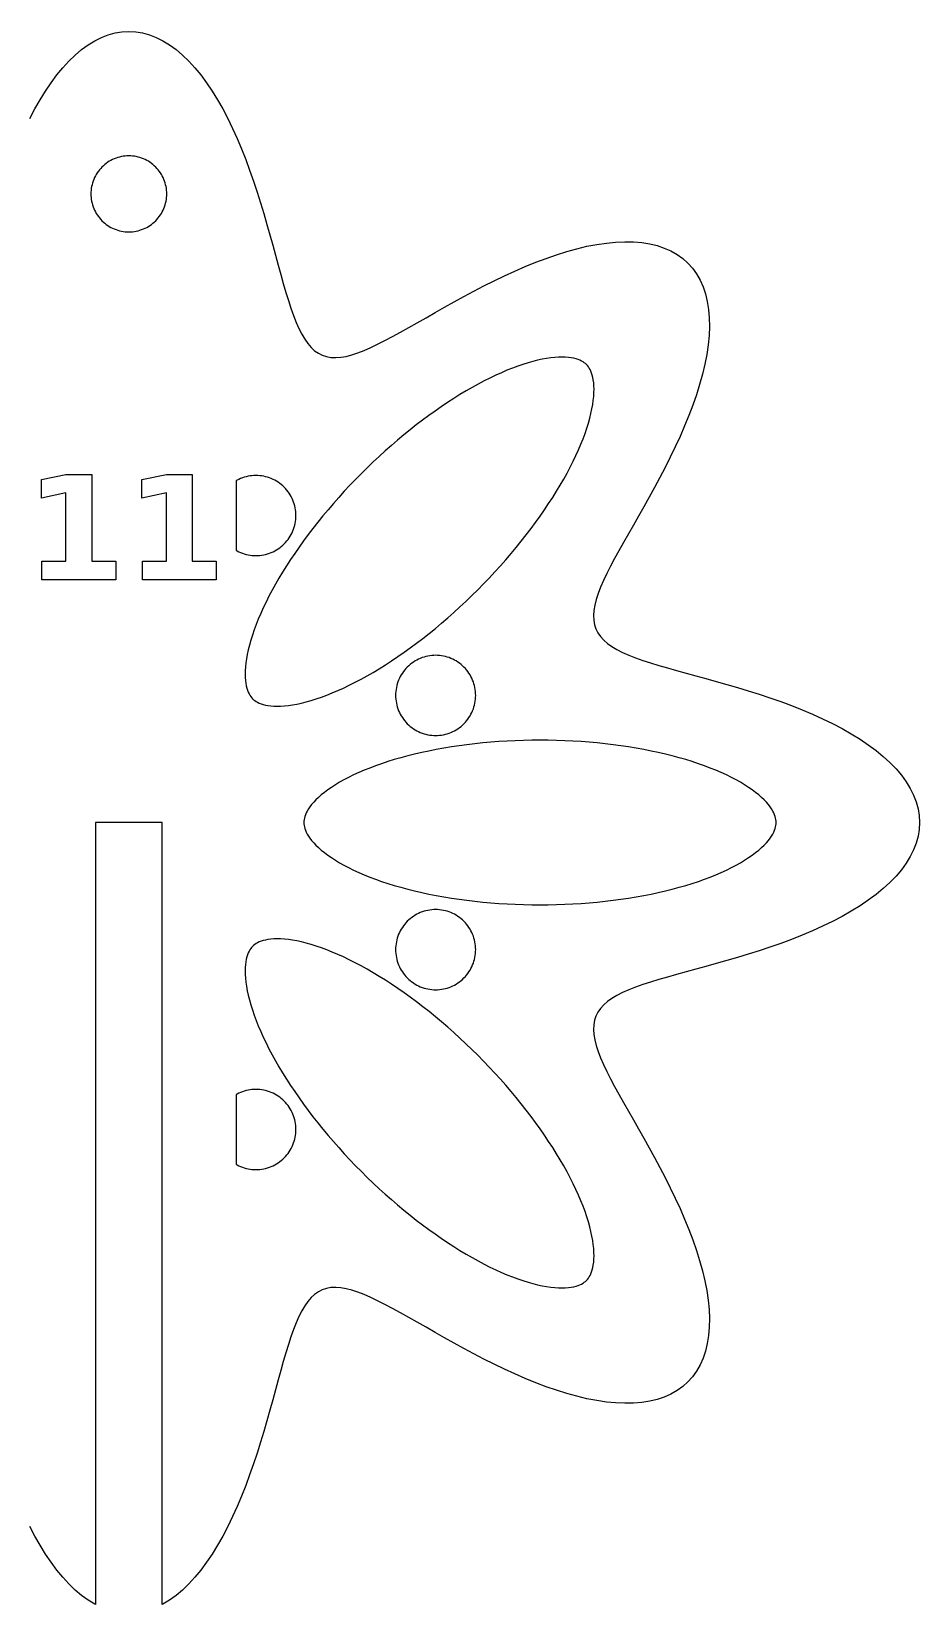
# Model space of a CAD drawing. Header units: millimetres. Extents: x -38 to 116, y -38 to 38.
# Drawn here: x 74.4 to 116.5, y -37.1 to 37.5 of the extents above; entities that cross this region are included whole.
import ezdxf

# ---------------------------------------------------------------- set-up
doc = ezdxf.new("R2010")
doc.units = ezdxf.units.MM
doc.layers.add('CUT', color=1, linetype='Continuous')
doc.layers.add('ENGRAVE', color=7, linetype='Continuous')

msp = doc.modelspace()

# ---------------------------------------------------------------- linework, layer by layer
at = {"layer": 'CUT'}
msp.add_lwpolyline([(74.31, 33.374), (74.547, 33.827), (74.793, 34.262), (75.049, 34.677), (75.314, 35.069), (75.588, 35.438), (75.87, 35.781), (76.159, 36.097), (76.456, 36.384), (76.759, 36.64), (77.068, 36.865), (77.382, 37.057), (77.7, 37.215), (78.022, 37.339), (78.347, 37.428), (78.673, 37.482), (79, 37.5), (79.327, 37.482), (79.653, 37.428), (79.978, 37.339), (80.3, 37.215), (80.618, 37.057), (80.932, 36.865), (81.241, 36.64), (81.544, 36.384), (81.841, 36.097), (82.13, 35.781), (82.412, 35.438), (82.686, 35.069), (82.951, 34.677), (83.207, 34.262), (83.453, 33.827), (83.69, 33.374), (83.918, 32.905), (84.135, 32.423), (84.343, 31.93), (84.541, 31.427), (84.73, 30.918), (84.91, 30.405), (85.081, 29.889), (85.244, 29.375), (85.399, 28.863), (85.546, 28.356), (85.688, 27.856), (85.823, 27.367), (85.954, 26.889), (86.08, 26.424), (86.204, 25.976), (86.325, 25.545), (86.445, 25.133), (86.565, 24.743), (86.685, 24.375), (86.808, 24.03), (86.934, 23.711), (87.063, 23.418), (87.198, 23.151), (87.34, 22.913), (87.488, 22.702), (87.645, 22.521), (87.811, 22.368), (87.988, 22.245), (88.175, 22.15), (88.374, 22.085), (88.586, 22.047), (88.812, 22.038), (89.051, 22.055), (89.305, 22.099), (89.573, 22.168), (89.857, 22.26), (90.156, 22.376), (90.471, 22.513), (90.801, 22.67), (91.147, 22.845), (91.508, 23.036), (91.884, 23.243), (92.274, 23.462), (92.678, 23.691), (93.096, 23.93), (93.526, 24.176), (93.969, 24.426), (94.422, 24.68), (94.884, 24.934), (95.356, 25.186), (95.835, 25.435), (96.32, 25.678), (96.81, 25.914), (97.304, 26.141), (97.799, 26.356), (98.295, 26.558), (98.79, 26.745), (99.282, 26.916), (99.77, 27.068), (100.252, 27.201), (100.726, 27.314), (101.191, 27.404), (101.646, 27.471), (102.088, 27.515), (102.516, 27.533), (102.928, 27.526), (103.324, 27.493), (103.701, 27.433), (104.059, 27.347), (104.396, 27.234), (104.712, 27.094), (105.004, 26.928), (105.273, 26.735), (105.517, 26.517), (105.735, 26.273), (105.928, 26.004), (106.094, 25.712), (106.234, 25.396), (106.347, 25.059), (106.433, 24.701), (106.493, 24.324), (106.526, 23.928), (106.533, 23.516), (106.515, 23.088), (106.471, 22.646), (106.404, 22.191), (106.314, 21.726), (106.201, 21.252), (106.068, 20.77), (105.916, 20.282), (105.745, 19.79), (105.558, 19.295), (105.356, 18.799), (105.141, 18.304), (104.914, 17.81), (104.678, 17.32), (104.435, 16.835), (104.186, 16.356), (103.934, 15.884), (103.68, 15.422), (103.426, 14.969), (103.176, 14.526), (102.93, 14.096), (102.691, 13.678), (102.462, 13.274), (102.243, 12.884), (102.036, 12.508), (101.845, 12.147), (101.67, 11.801), (101.513, 11.471), (101.376, 11.156), (101.26, 10.857), (101.168, 10.573), (101.099, 10.305), (101.055, 10.051), (101.038, 9.812), (101.047, 9.586), (101.085, 9.374), (101.15, 9.175), (101.245, 8.988), (101.368, 8.811), (101.521, 8.645), (101.702, 8.488), (101.913, 8.34), (102.151, 8.198), (102.418, 8.063), (102.711, 7.934), (103.03, 7.808), (103.375, 7.685), (103.743, 7.565), (104.133, 7.445), (104.545, 7.325), (104.976, 7.204), (105.424, 7.08), (105.889, 6.954), (106.367, 6.823), (106.856, 6.688), (107.356, 6.546), (107.863, 6.399), (108.375, 6.244), (108.889, 6.081), (109.405, 5.91), (109.918, 5.73), (110.427, 5.541), (110.93, 5.343), (111.423, 5.135), (111.905, 4.918), (112.374, 4.69), (112.827, 4.453), (113.262, 4.207), (113.677, 3.951), (114.069, 3.686), (114.438, 3.412), (114.781, 3.13), (115.097, 2.841), (115.384, 2.544), (115.64, 2.241), (115.865, 1.932), (116.057, 1.618), (116.215, 1.3), (116.339, 0.978), (116.428, 0.653), (116.482, 0.327), (116.5, 0), (116.482, -0.327), (116.428, -0.653), (116.339, -0.978), (116.339, -0.978), (116.215, -1.3), (116.057, -1.618), (115.865, -1.932), (115.64, -2.241), (115.384, -2.544), (115.097, -2.841), (114.781, -3.13), (114.438, -3.412), (114.069, -3.686), (113.677, -3.951), (113.262, -4.207), (112.827, -4.453), (112.374, -4.69), (111.905, -4.918), (111.423, -5.135), (110.93, -5.343), (110.427, -5.541), (109.918, -5.73), (109.405, -5.91), (108.889, -6.081), (108.375, -6.244), (107.863, -6.399), (107.356, -6.546), (106.856, -6.688), (106.367, -6.823), (105.889, -6.954), (105.424, -7.08), (104.976, -7.204), (104.545, -7.325), (104.133, -7.445), (103.743, -7.565), (103.375, -7.685), (103.03, -7.808), (102.711, -7.934), (102.418, -8.063), (102.151, -8.198), (101.913, -8.34), (101.702, -8.488), (101.521, -8.645), (101.368, -8.811), (101.245, -8.988), (101.15, -9.175), (101.085, -9.374), (101.047, -9.586), (101.038, -9.812), (101.055, -10.051), (101.099, -10.305), (101.168, -10.573), (101.26, -10.857), (101.376, -11.156), (101.513, -11.471), (101.67, -11.801), (101.845, -12.147), (102.036, -12.508), (102.243, -12.884), (102.462, -13.274), (102.691, -13.678), (102.93, -14.096), (103.176, -14.526), (103.426, -14.969), (103.68, -15.422), (103.934, -15.884), (104.186, -16.356), (104.435, -16.835), (104.678, -17.32), (104.914, -17.81), (105.141, -18.304), (105.356, -18.799), (105.558, -19.295), (105.745, -19.79), (105.916, -20.282), (106.068, -20.77), (106.201, -21.252), (106.314, -21.726), (106.404, -22.191), (106.471, -22.646), (106.515, -23.088), (106.533, -23.516), (106.526, -23.928), (106.493, -24.324), (106.433, -24.701), (106.347, -25.059), (106.234, -25.396), (106.094, -25.712), (105.928, -26.004), (105.735, -26.273), (105.517, -26.517), (105.273, -26.735), (105.004, -26.928), (104.712, -27.094), (104.396, -27.234), (104.059, -27.347), (103.701, -27.433), (103.324, -27.493), (102.928, -27.526), (102.516, -27.533), (102.088, -27.515), (101.646, -27.471), (101.191, -27.404), (100.726, -27.314), (100.252, -27.201), (99.77, -27.068), (99.282, -26.916), (98.79, -26.745), (98.295, -26.558), (97.799, -26.356), (97.304, -26.141), (96.81, -25.914), (96.32, -25.678), (95.835, -25.435), (95.356, -25.186), (94.884, -24.934), (94.422, -24.68), (93.969, -24.426), (93.526, -24.176), (93.096, -23.93), (92.678, -23.691), (92.274, -23.462), (91.884, -23.243), (91.508, -23.036), (91.147, -22.845), (90.801, -22.67), (90.471, -22.513), (90.156, -22.376), (89.857, -22.26), (89.573, -22.168), (89.305, -22.099), (89.051, -22.055), (88.812, -22.038), (88.586, -22.047), (88.374, -22.085), (88.175, -22.15), (87.988, -22.245), (87.811, -22.368), (87.645, -22.521), (87.488, -22.702), (87.34, -22.913), (87.198, -23.151), (87.063, -23.418), (86.934, -23.711), (86.808, -24.03), (86.685, -24.375), (86.565, -24.743), (86.445, -25.133), (86.325, -25.545), (86.204, -25.976), (86.08, -26.424), (85.954, -26.889), (85.823, -27.367), (85.688, -27.856), (85.546, -28.356), (85.399, -28.863), (85.244, -29.375), (85.081, -29.889), (84.91, -30.405), (84.73, -30.918), (84.541, -31.427), (84.343, -31.93), (84.135, -32.423), (83.918, -32.905), (83.69, -33.374), (83.453, -33.827), (83.207, -34.262), (82.951, -34.677), (82.686, -35.069), (82.412, -35.438), (82.13, -35.781), (81.841, -36.097), (81.544, -36.384), (81.241, -36.64), (80.932, -36.865), (80.618, -37.057), (80.588, -37.072), (80.588, 0), (77.412, 0), (77.412, -37.072), (77.382, -37.057), (77.068, -36.865), (76.759, -36.64), (76.456, -36.384), (76.159, -36.097), (75.87, -35.781), (75.588, -35.438), (75.314, -35.069), (75.049, -34.677), (74.793, -34.262), (74.547, -33.827), (74.31, -33.374)], dxfattribs=at)
for points in [[(80.798, 29.888), (80.791, 29.976), (80.781, 30.064), (80.765, 30.151), (80.746, 30.237), (80.722, 30.323), (80.695, 30.406), (80.663, 30.489), (80.627, 30.57), (80.587, 30.649), (80.544, 30.725), (80.497, 30.8), (80.446, 30.872), (80.391, 30.942), (80.334, 31.009), (80.273, 31.073), (80.209, 31.134), (80.142, 31.191), (80.072, 31.246), (80, 31.297), (79.925, 31.344), (79.849, 31.387), (79.77, 31.427), (79.689, 31.463), (79.606, 31.495), (79.523, 31.522), (79.437, 31.546), (79.351, 31.565), (79.264, 31.581), (79.176, 31.591), (79.088, 31.598), (79, 31.6), (78.912, 31.598), (78.824, 31.591), (78.736, 31.581), (78.649, 31.565), (78.563, 31.546), (78.477, 31.522), (78.394, 31.495), (78.311, 31.463), (78.23, 31.427), (78.151, 31.387), (78.075, 31.344), (78, 31.297), (77.928, 31.246), (77.858, 31.191), (77.791, 31.134), (77.727, 31.073), (77.666, 31.009), (77.609, 30.942), (77.554, 30.872), (77.503, 30.8), (77.456, 30.725), (77.413, 30.649), (77.373, 30.57), (77.337, 30.489), (77.305, 30.406), (77.278, 30.323), (77.254, 30.237), (77.235, 30.151), (77.219, 30.064), (77.209, 29.976), (77.202, 29.888), (77.2, 29.8), (77.202, 29.712), (77.209, 29.624), (77.219, 29.536), (77.235, 29.449), (77.254, 29.363), (77.278, 29.277), (77.305, 29.194), (77.337, 29.111), (77.373, 29.03), (77.413, 28.951), (77.456, 28.875), (77.503, 28.8), (77.554, 28.728), (77.609, 28.658), (77.666, 28.591), (77.727, 28.527), (77.791, 28.466), (77.858, 28.409), (77.928, 28.354), (78, 28.303), (78.075, 28.256), (78.151, 28.213), (78.23, 28.173), (78.311, 28.137), (78.394, 28.105), (78.477, 28.078), (78.563, 28.054), (78.649, 28.035), (78.736, 28.019), (78.824, 28.009), (78.912, 28.002), (79, 28), (79.088, 28.002), (79.176, 28.009), (79.264, 28.019), (79.351, 28.035), (79.437, 28.054), (79.523, 28.078), (79.606, 28.105), (79.689, 28.137), (79.77, 28.173), (79.849, 28.213), (79.925, 28.256), (80, 28.303), (80.072, 28.354), (80.142, 28.409), (80.209, 28.466), (80.273, 28.527), (80.334, 28.591), (80.391, 28.658), (80.446, 28.728), (80.497, 28.8), (80.544, 28.875), (80.587, 28.951), (80.627, 29.03), (80.663, 29.111), (80.695, 29.194), (80.722, 29.277), (80.746, 29.363), (80.765, 29.449), (80.781, 29.536), (80.791, 29.624), (80.798, 29.712), (80.8, 29.8), (80.798, 29.888)], [(94.701, 10.219), (94.986, 10.485), (95.268, 10.756), (95.546, 11.031), (95.821, 11.309), (96.092, 11.591), (96.358, 11.877), (96.62, 12.164), (96.876, 12.455), (97.127, 12.747), (97.373, 13.041), (97.612, 13.336), (97.846, 13.633), (98.073, 13.93), (98.293, 14.227), (98.506, 14.524), (98.712, 14.82), (98.91, 15.116), (99.101, 15.41), (99.284, 15.703), (99.458, 15.993), (99.625, 16.281), (99.782, 16.566), (99.931, 16.848), (100.071, 17.126), (100.202, 17.4), (100.324, 17.67), (100.437, 17.934), (100.54, 18.193), (100.634, 18.446), (100.718, 18.693), (100.793, 18.932), (100.858, 19.165), (100.914, 19.389), (100.961, 19.605), (100.998, 19.813), (101.027, 20.011), (101.047, 20.199), (101.058, 20.377), (101.061, 20.544), (101.057, 20.7), (101.046, 20.845), (101.029, 20.978), (101.007, 21.099), (100.98, 21.208), (100.949, 21.307), (100.914, 21.394), (100.877, 21.472), (100.838, 21.541), (100.797, 21.602), (100.754, 21.657), (100.707, 21.707), (100.657, 21.754), (100.602, 21.797), (100.541, 21.838), (100.472, 21.877), (100.394, 21.914), (100.307, 21.949), (100.208, 21.98), (100.099, 22.007), (99.978, 22.029), (99.845, 22.046), (99.7, 22.057), (99.544, 22.061), (99.377, 22.058), (99.199, 22.047), (99.011, 22.027), (98.813, 21.998), (98.605, 21.961), (98.389, 21.914), (98.165, 21.858), (97.932, 21.793), (97.693, 21.718), (97.446, 21.634), (97.193, 21.54), (96.934, 21.437), (96.67, 21.324), (96.4, 21.202), (96.126, 21.071), (95.848, 20.931), (95.566, 20.782), (95.281, 20.625), (94.993, 20.458), (94.703, 20.284), (94.41, 20.101), (94.116, 19.91), (93.82, 19.712), (93.524, 19.506), (93.227, 19.293), (92.93, 19.073), (92.633, 18.846), (92.336, 18.612), (92.041, 18.373), (91.747, 18.127), (91.455, 17.876), (91.164, 17.62), (90.877, 17.358), (90.591, 17.092), (90.309, 16.821), (90.031, 16.546), (89.756, 16.268), (89.485, 15.986), (89.219, 15.701), (88.958, 15.413), (88.701, 15.123), (88.45, 14.83), (88.204, 14.536), (87.965, 14.241), (87.731, 13.945), (87.504, 13.648), (87.284, 13.35), (87.071, 13.053), (86.865, 12.757), (86.667, 12.461), (86.476, 12.167), (86.293, 11.874), (86.119, 11.584), (85.953, 11.296), (85.795, 11.011), (85.646, 10.729), (85.506, 10.451), (85.375, 10.177), (85.253, 9.907), (85.141, 9.643), (85.037, 9.384), (84.943, 9.131), (84.859, 8.885), (84.784, 8.645), (84.719, 8.412), (84.663, 8.188), (84.616, 7.972), (84.579, 7.764), (84.55, 7.566), (84.531, 7.378), (84.519, 7.2), (84.516, 7.033), (84.52, 6.877), (84.531, 6.732), (84.548, 6.599), (84.57, 6.478), (84.597, 6.369), (84.629, 6.27), (84.663, 6.183), (84.7, 6.105), (84.739, 6.036), (84.78, 5.975), (84.823, 5.92), (84.87, 5.87), (84.92, 5.823), (84.975, 5.78), (85.036, 5.739), (85.105, 5.7), (85.183, 5.663), (85.27, 5.629), (85.369, 5.597), (85.478, 5.57), (85.599, 5.548), (85.732, 5.531), (85.877, 5.52), (86.033, 5.516), (86.2, 5.519), (86.378, 5.531), (86.566, 5.55), (86.764, 5.579), (86.972, 5.616), (87.188, 5.663), (87.412, 5.719), (87.645, 5.784), (87.885, 5.859), (88.131, 5.943), (88.384, 6.037), (88.643, 6.141), (88.907, 6.253), (89.177, 6.375), (89.451, 6.506), (89.729, 6.646), (90.011, 6.795), (90.296, 6.953), (90.584, 7.119), (90.874, 7.293), (91.167, 7.476), (91.461, 7.667), (91.757, 7.865), (92.053, 8.071), (92.35, 8.284), (92.648, 8.504), (92.945, 8.731), (93.241, 8.965), (93.536, 9.204), (93.83, 9.45), (94.123, 9.701), (94.413, 9.958), (94.701, 10.219)], [(86.906, 14.272), (86.918, 14.365), (86.925, 14.458), (86.927, 14.551), (86.925, 14.644), (86.918, 14.737), (86.906, 14.83), (86.89, 14.922), (86.87, 15.013), (86.845, 15.103), (86.816, 15.191), (86.782, 15.278), (86.744, 15.363), (86.703, 15.447), (86.657, 15.528), (86.607, 15.606), (86.553, 15.683), (86.496, 15.756), (86.435, 15.827), (86.37, 15.894), (86.303, 15.959), (86.232, 16.02), (86.159, 16.077), (86.083, 16.131), (86.004, 16.18), (85.923, 16.226), (85.839, 16.268), (85.754, 16.306), (85.667, 16.34), (85.579, 16.369), (85.489, 16.394), (85.398, 16.414), (85.306, 16.43), (85.213, 16.442), (85.12, 16.448), (85.027, 16.451), (84.934, 16.448), (84.841, 16.442), (84.749, 16.43), (84.657, 16.414), (84.566, 16.394), (84.476, 16.369), (84.387, 16.34), (84.3, 16.306), (84.215, 16.268), (84.132, 16.226), (84.088, 16.201), (84.088, 12.901), (84.132, 12.876), (84.215, 12.834), (84.3, 12.796), (84.387, 12.763), (84.476, 12.733), (84.566, 12.708), (84.657, 12.688), (84.749, 12.672), (84.841, 12.661), (84.934, 12.654), (85.027, 12.651), (85.12, 12.654), (85.213, 12.661), (85.306, 12.672), (85.398, 12.688), (85.489, 12.708), (85.579, 12.733), (85.667, 12.763), (85.754, 12.796), (85.839, 12.834), (85.923, 12.876), (86.004, 12.922), (86.083, 12.972), (86.159, 13.025), (86.232, 13.083), (86.303, 13.144), (86.37, 13.208), (86.435, 13.275), (86.496, 13.346), (86.553, 13.42), (86.607, 13.496), (86.657, 13.575), (86.703, 13.656), (86.744, 13.739), (86.782, 13.824), (86.816, 13.911), (86.845, 14), (86.87, 14.09), (86.89, 14.181), (86.906, 14.272)], [(95.43, 5.749), (95.442, 5.841), (95.448, 5.934), (95.451, 6.027), (95.448, 6.12), (95.442, 6.213), (95.43, 6.306), (95.414, 6.398), (95.394, 6.489), (95.369, 6.579), (95.34, 6.667), (95.306, 6.754), (95.268, 6.839), (95.226, 6.923), (95.18, 7.004), (95.131, 7.083), (95.077, 7.159), (95.02, 7.232), (94.959, 7.303), (94.894, 7.37), (94.827, 7.435), (94.756, 7.496), (94.683, 7.553), (94.606, 7.607), (94.528, 7.657), (94.447, 7.703), (94.363, 7.744), (94.278, 7.782), (94.191, 7.816), (94.103, 7.845), (94.013, 7.87), (93.922, 7.89), (93.83, 7.906), (93.737, 7.918), (93.644, 7.925), (93.551, 7.927), (93.458, 7.925), (93.365, 7.918), (93.272, 7.906), (93.181, 7.89), (93.09, 7.87), (93, 7.845), (92.911, 7.816), (92.824, 7.782), (92.739, 7.744), (92.656, 7.703), (92.575, 7.657), (92.496, 7.607), (92.42, 7.553), (92.346, 7.496), (92.275, 7.435), (92.208, 7.37), (92.144, 7.303), (92.083, 7.232), (92.025, 7.159), (91.972, 7.083), (91.922, 7.004), (91.876, 6.923), (91.834, 6.839), (91.796, 6.754), (91.763, 6.667), (91.733, 6.579), (91.708, 6.489), (91.688, 6.398), (91.672, 6.306), (91.661, 6.213), (91.654, 6.12), (91.651, 6.027), (91.654, 5.934), (91.661, 5.841), (91.672, 5.749), (91.688, 5.657), (91.708, 5.566), (91.733, 5.476), (91.763, 5.387), (91.796, 5.3), (91.834, 5.215), (91.876, 5.132), (91.922, 5.051), (91.972, 4.972), (92.025, 4.896), (92.083, 4.822), (92.144, 4.752), (92.208, 4.684), (92.275, 4.62), (92.346, 4.559), (92.42, 4.501), (92.496, 4.448), (92.575, 4.398), (92.656, 4.352), (92.739, 4.31), (92.824, 4.272), (92.911, 4.239), (93, 4.209), (93.09, 4.185), (93.181, 4.164), (93.272, 4.148), (93.365, 4.137), (93.458, 4.13), (93.551, 4.128), (93.644, 4.13), (93.737, 4.137), (93.83, 4.148), (93.922, 4.164), (94.013, 4.185), (94.103, 4.209), (94.191, 4.239), (94.278, 4.272), (94.363, 4.31), (94.447, 4.352), (94.528, 4.398), (94.606, 4.448), (94.683, 4.501), (94.756, 4.559), (94.827, 4.62), (94.894, 4.684), (94.959, 4.752), (95.02, 4.822), (95.077, 4.896), (95.131, 4.972), (95.18, 5.051), (95.226, 5.132), (95.268, 5.215), (95.306, 5.3), (95.34, 5.387), (95.369, 5.476), (95.394, 5.566), (95.414, 5.657), (95.43, 5.749)], [(97.328, -3.876), (97.718, -3.889), (98.109, -3.897), (98.5, -3.9), (98.891, -3.897), (99.282, -3.889), (99.672, -3.876), (100.06, -3.857), (100.447, -3.834), (100.831, -3.804), (101.213, -3.77), (101.591, -3.731), (101.966, -3.686), (102.336, -3.637), (102.702, -3.582), (103.063, -3.523), (103.418, -3.459), (103.767, -3.39), (104.11, -3.317), (104.446, -3.239), (104.775, -3.157), (105.096, -3.071), (105.409, -2.981), (105.714, -2.887), (106.01, -2.789), (106.296, -2.688), (106.573, -2.584), (106.839, -2.477), (107.095, -2.367), (107.341, -2.254), (107.575, -2.139), (107.797, -2.023), (108.008, -1.905), (108.206, -1.785), (108.392, -1.665), (108.565, -1.545), (108.725, -1.425), (108.872, -1.306), (109.006, -1.189), (109.127, -1.073), (109.234, -0.96), (109.329, -0.85), (109.411, -0.744), (109.48, -0.642), (109.539, -0.545), (109.586, -0.454), (109.624, -0.368), (109.653, -0.287), (109.674, -0.21), (109.688, -0.138), (109.696, -0.068), (109.699, 0), (109.696, 0.068), (109.688, 0.138), (109.674, 0.21), (109.653, 0.287), (109.624, 0.368), (109.586, 0.454), (109.539, 0.545), (109.48, 0.642), (109.411, 0.744), (109.329, 0.85), (109.234, 0.96), (109.127, 1.073), (109.006, 1.189), (108.872, 1.306), (108.725, 1.425), (108.565, 1.545), (108.392, 1.665), (108.206, 1.785), (108.008, 1.905), (107.797, 2.023), (107.575, 2.139), (107.341, 2.254), (107.095, 2.367), (106.839, 2.477), (106.573, 2.584), (106.296, 2.688), (106.01, 2.789), (105.714, 2.887), (105.409, 2.981), (105.096, 3.071), (104.775, 3.157), (104.446, 3.239), (104.11, 3.317), (103.767, 3.39), (103.418, 3.459), (103.063, 3.523), (102.702, 3.582), (102.336, 3.637), (101.966, 3.686), (101.591, 3.731), (101.213, 3.77), (100.831, 3.804), (100.447, 3.834), (100.06, 3.857), (99.672, 3.876), (99.282, 3.889), (98.891, 3.897), (98.5, 3.9), (98.109, 3.897), (97.718, 3.889), (97.328, 3.876), (96.94, 3.857), (96.553, 3.834), (96.169, 3.804), (95.787, 3.77), (95.409, 3.731), (95.034, 3.686), (94.664, 3.637), (94.298, 3.582), (93.937, 3.523), (93.582, 3.459), (93.233, 3.39), (92.89, 3.317), (92.554, 3.239), (92.225, 3.157), (91.904, 3.071), (91.591, 2.981), (91.286, 2.887), (90.99, 2.789), (90.704, 2.688), (90.427, 2.584), (90.161, 2.477), (89.905, 2.367), (89.659, 2.254), (89.425, 2.139), (89.203, 2.023), (88.992, 1.905), (88.794, 1.785), (88.608, 1.665), (88.435, 1.545), (88.275, 1.425), (88.128, 1.306), (87.994, 1.189), (87.873, 1.073), (87.766, 0.96), (87.671, 0.85), (87.589, 0.744), (87.52, 0.642), (87.461, 0.545), (87.414, 0.454), (87.376, 0.368), (87.347, 0.287), (87.326, 0.21), (87.312, 0.138), (87.304, 0.068), (87.301, 0), (87.304, -0.068), (87.312, -0.138), (87.326, -0.21), (87.347, -0.287), (87.376, -0.368), (87.414, -0.454), (87.461, -0.545), (87.52, -0.642), (87.589, -0.744), (87.671, -0.85), (87.766, -0.96), (87.873, -1.073), (87.994, -1.189), (88.128, -1.306), (88.275, -1.425), (88.435, -1.545), (88.608, -1.665), (88.794, -1.785), (88.992, -1.905), (89.203, -2.023), (89.425, -2.139), (89.659, -2.254), (89.905, -2.367), (90.161, -2.477), (90.427, -2.584), (90.704, -2.688), (90.99, -2.789), (91.286, -2.887), (91.591, -2.981), (91.904, -3.071), (92.225, -3.157), (92.554, -3.239), (92.89, -3.317), (93.233, -3.39), (93.582, -3.459), (93.937, -3.523), (94.298, -3.582), (94.664, -3.637), (95.034, -3.686), (95.409, -3.731), (95.787, -3.77), (96.169, -3.804), (96.553, -3.834), (96.94, -3.857), (97.328, -3.876)], [(95.43, -6.306), (95.442, -6.213), (95.448, -6.12), (95.451, -6.027), (95.448, -5.934), (95.442, -5.841), (95.43, -5.749), (95.414, -5.657), (95.394, -5.566), (95.369, -5.476), (95.34, -5.387), (95.306, -5.3), (95.268, -5.215), (95.226, -5.132), (95.18, -5.051), (95.131, -4.972), (95.077, -4.896), (95.02, -4.822), (94.959, -4.752), (94.894, -4.684), (94.827, -4.62), (94.756, -4.559), (94.683, -4.501), (94.606, -4.448), (94.528, -4.398), (94.447, -4.352), (94.363, -4.31), (94.278, -4.272), (94.191, -4.239), (94.103, -4.209), (94.013, -4.185), (93.922, -4.164), (93.83, -4.148), (93.737, -4.137), (93.644, -4.13), (93.551, -4.128), (93.458, -4.13), (93.365, -4.137), (93.272, -4.148), (93.181, -4.164), (93.09, -4.185), (93, -4.209), (92.911, -4.239), (92.824, -4.272), (92.739, -4.31), (92.656, -4.352), (92.575, -4.398), (92.496, -4.448), (92.42, -4.501), (92.346, -4.559), (92.275, -4.62), (92.208, -4.684), (92.144, -4.752), (92.083, -4.822), (92.025, -4.896), (91.972, -4.972), (91.922, -5.051), (91.876, -5.132), (91.834, -5.215), (91.796, -5.3), (91.763, -5.387), (91.733, -5.476), (91.708, -5.566), (91.688, -5.657), (91.672, -5.749), (91.661, -5.841), (91.654, -5.934), (91.651, -6.027), (91.654, -6.12), (91.661, -6.213), (91.672, -6.306), (91.688, -6.398), (91.708, -6.489), (91.733, -6.579), (91.763, -6.667), (91.796, -6.754), (91.834, -6.839), (91.876, -6.923), (91.922, -7.004), (91.972, -7.083), (92.025, -7.159), (92.083, -7.232), (92.144, -7.303), (92.208, -7.37), (92.275, -7.435), (92.346, -7.496), (92.42, -7.553), (92.496, -7.607), (92.575, -7.657), (92.656, -7.703), (92.739, -7.744), (92.824, -7.782), (92.911, -7.816), (93, -7.845), (93.09, -7.87), (93.181, -7.89), (93.272, -7.906), (93.365, -7.918), (93.458, -7.925), (93.551, -7.927), (93.644, -7.925), (93.737, -7.918), (93.83, -7.906), (93.922, -7.89), (94.013, -7.87), (94.103, -7.845), (94.191, -7.816), (94.278, -7.782), (94.363, -7.744), (94.447, -7.703), (94.528, -7.657), (94.606, -7.607), (94.683, -7.553), (94.756, -7.496), (94.827, -7.435), (94.894, -7.37), (94.959, -7.303), (95.02, -7.232), (95.077, -7.159), (95.131, -7.083), (95.18, -7.004), (95.226, -6.923), (95.268, -6.839), (95.306, -6.754), (95.34, -6.667), (95.369, -6.579), (95.394, -6.489), (95.414, -6.398), (95.43, -6.306)], [(89.219, -15.701), (89.485, -15.986), (89.756, -16.268), (90.031, -16.546), (90.309, -16.821), (90.591, -17.092), (90.877, -17.358), (91.164, -17.62), (91.455, -17.876), (91.747, -18.127), (92.041, -18.373), (92.336, -18.612), (92.633, -18.846), (92.93, -19.073), (93.227, -19.293), (93.524, -19.506), (93.82, -19.712), (94.116, -19.91), (94.41, -20.101), (94.703, -20.284), (94.993, -20.458), (95.281, -20.625), (95.566, -20.782), (95.848, -20.931), (96.126, -21.071), (96.4, -21.202), (96.67, -21.324), (96.934, -21.437), (97.193, -21.54), (97.446, -21.634), (97.693, -21.718), (97.932, -21.793), (98.165, -21.858), (98.389, -21.914), (98.605, -21.961), (98.813, -21.998), (99.011, -22.027), (99.199, -22.047), (99.377, -22.058), (99.544, -22.061), (99.7, -22.057), (99.845, -22.046), (99.978, -22.029), (100.099, -22.007), (100.208, -21.98), (100.307, -21.949), (100.394, -21.914), (100.472, -21.877), (100.541, -21.838), (100.602, -21.797), (100.657, -21.754), (100.707, -21.707), (100.754, -21.657), (100.797, -21.602), (100.838, -21.541), (100.877, -21.472), (100.914, -21.394), (100.949, -21.307), (100.98, -21.208), (101.007, -21.099), (101.029, -20.978), (101.046, -20.845), (101.057, -20.7), (101.061, -20.544), (101.058, -20.377), (101.047, -20.199), (101.027, -20.011), (100.998, -19.813), (100.961, -19.605), (100.914, -19.389), (100.858, -19.165), (100.793, -18.932), (100.718, -18.693), (100.634, -18.446), (100.54, -18.193), (100.437, -17.934), (100.324, -17.67), (100.202, -17.4), (100.071, -17.126), (99.931, -16.848), (99.782, -16.566), (99.625, -16.281), (99.458, -15.993), (99.284, -15.703), (99.101, -15.41), (98.91, -15.116), (98.712, -14.82), (98.506, -14.524), (98.293, -14.227), (98.073, -13.93), (97.846, -13.633), (97.612, -13.336), (97.373, -13.041), (97.127, -12.747), (96.876, -12.455), (96.62, -12.164), (96.358, -11.877), (96.092, -11.591), (95.821, -11.309), (95.546, -11.031), (95.268, -10.756), (94.986, -10.485), (94.701, -10.219), (94.413, -9.958), (94.123, -9.701), (93.83, -9.45), (93.536, -9.204), (93.241, -8.965), (92.945, -8.731), (92.648, -8.504), (92.35, -8.284), (92.053, -8.071), (91.757, -7.865), (91.461, -7.667), (91.167, -7.476), (90.874, -7.293), (90.584, -7.119), (90.296, -6.953), (90.011, -6.795), (89.729, -6.646), (89.451, -6.506), (89.177, -6.375), (88.907, -6.253), (88.643, -6.141), (88.384, -6.037), (88.131, -5.943), (87.885, -5.859), (87.645, -5.784), (87.412, -5.719), (87.188, -5.663), (86.972, -5.616), (86.764, -5.579), (86.566, -5.55), (86.378, -5.531), (86.2, -5.519), (86.033, -5.516), (85.877, -5.52), (85.732, -5.531), (85.599, -5.548), (85.478, -5.57), (85.369, -5.597), (85.27, -5.629), (85.183, -5.663), (85.105, -5.7), (85.036, -5.739), (84.975, -5.78), (84.92, -5.823), (84.87, -5.87), (84.823, -5.92), (84.78, -5.975), (84.739, -6.036), (84.7, -6.105), (84.663, -6.183), (84.629, -6.27), (84.597, -6.369), (84.57, -6.478), (84.548, -6.599), (84.531, -6.732), (84.52, -6.877), (84.516, -7.033), (84.519, -7.2), (84.531, -7.378), (84.55, -7.566), (84.579, -7.764), (84.616, -7.972), (84.663, -8.188), (84.719, -8.412), (84.784, -8.645), (84.859, -8.885), (84.943, -9.131), (85.037, -9.384), (85.141, -9.643), (85.253, -9.907), (85.375, -10.177), (85.506, -10.451), (85.646, -10.729), (85.795, -11.011), (85.953, -11.296), (86.119, -11.584), (86.293, -11.874), (86.476, -12.167), (86.667, -12.461), (86.865, -12.757), (87.071, -13.053), (87.284, -13.35), (87.504, -13.648), (87.731, -13.945), (87.965, -14.241), (88.204, -14.536), (88.45, -14.83), (88.701, -15.123), (88.958, -15.413), (89.219, -15.701)], [(86.918, -14.737), (86.925, -14.644), (86.927, -14.551), (86.925, -14.458), (86.918, -14.365), (86.906, -14.272), (86.89, -14.181), (86.87, -14.09), (86.845, -14), (86.816, -13.911), (86.782, -13.824), (86.744, -13.739), (86.703, -13.656), (86.657, -13.575), (86.607, -13.496), (86.553, -13.42), (86.496, -13.346), (86.435, -13.275), (86.37, -13.208), (86.303, -13.144), (86.232, -13.083), (86.159, -13.025), (86.083, -12.972), (86.004, -12.922), (85.923, -12.876), (85.839, -12.834), (85.754, -12.796), (85.667, -12.763), (85.579, -12.733), (85.489, -12.708), (85.398, -12.688), (85.306, -12.672), (85.213, -12.661), (85.12, -12.654), (85.027, -12.651), (84.934, -12.654), (84.841, -12.661), (84.749, -12.672), (84.657, -12.688), (84.566, -12.708), (84.476, -12.733), (84.387, -12.763), (84.3, -12.796), (84.215, -12.834), (84.132, -12.876), (84.088, -12.901), (84.088, -16.201), (84.132, -16.226), (84.215, -16.268), (84.3, -16.306), (84.387, -16.34), (84.476, -16.369), (84.566, -16.394), (84.657, -16.414), (84.749, -16.43), (84.841, -16.442), (84.934, -16.448), (85.027, -16.451), (85.12, -16.448), (85.213, -16.442), (85.306, -16.43), (85.398, -16.414), (85.489, -16.394), (85.579, -16.369), (85.667, -16.34), (85.754, -16.306), (85.839, -16.268), (85.923, -16.226), (86.004, -16.18), (86.083, -16.131), (86.159, -16.077), (86.232, -16.02), (86.303, -15.959), (86.37, -15.894), (86.435, -15.827), (86.496, -15.756), (86.553, -15.683), (86.607, -15.606), (86.657, -15.528), (86.703, -15.447), (86.744, -15.363), (86.782, -15.278), (86.816, -15.191), (86.845, -15.103), (86.87, -15.013), (86.89, -14.922), (86.906, -14.83), (86.918, -14.737)]]:
    msp.add_lwpolyline(points, close=True, dxfattribs=at)
at = {"layer": 'ENGRAVE'}
for points in [[(74.881, 12.39), (76.02, 12.39), (76.02, 15.622), (74.851, 15.381), (74.851, 16.259), (76.012, 16.5), (77.238, 16.5), (77.238, 12.39), (78.377, 12.39), (78.377, 11.5), (74.881, 11.5), (74.881, 12.39)], [(80.792, 12.39), (80.792, 15.622), (79.623, 15.381), (79.623, 16.259), (80.784, 16.5), (82.01, 16.5), (82.01, 12.39), (83.149, 12.39), (83.149, 11.5), (79.653, 11.5), (79.653, 12.39), (80.792, 12.39)]]:
    msp.add_lwpolyline(points, close=True, dxfattribs=at)

doc.saveas('drawing.dxf')
